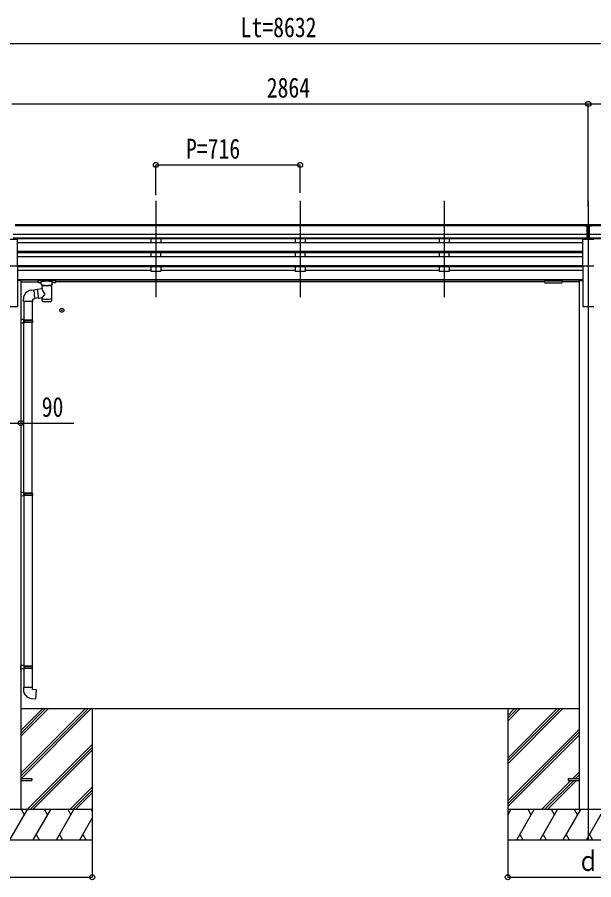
# Model space of a CAD drawing. Units: millimetres, scale not verified. Extents: x -12615 to 12615, y -8910 to 8910.
# Drawn here: x -2078 to 786, y -4700 to -414 of the extents above; entities that cross this region are included whole.
import ezdxf
from ezdxf.enums import TextEntityAlignment as Align

# ---------------------------------------------------------------- set-up
doc = ezdxf.new("R2010")
doc.units = ezdxf.units.MM
doc.header["$LTSCALE"] = 40
doc.header["$PDMODE"] = 32
doc.header["$PDSIZE"] = 20
for name, color, linetype in [('0-3_YKK_12', 2, 'Continuous'), ('0-4_YKK_13', 4, 'Continuous'), ('0-5_YKK_A1', 4, 'Continuous'), ('0-6_YKK_D', 6, 'Continuous')]:
    doc.layers.add(name, color=color, linetype=linetype)
doc.styles.add('ＭＳ ゴシック', font='')
doc.styles.get('ＭＳ ゴシック').set_extended_font_data('MS Gothic')

msp = doc.modelspace()

# ---------------------------------------------------------------- linework, layer by layer
at = {"layer": '0-3_YKK_12'}
for p, q in [((-1388.91, -1326.86), (-1388.91, -1804.38)), ((-672.91, -1326.86), (-672.91, -1804.38)), ((43.09, -1326.86), (43.09, -1804.38)), ((759.09, -1326.86), (759.09, -4501.27))]:
    msp.add_line(p, q, dxfattribs=at)
at = {"layer": '0-4_YKK_13'}
for p, q in [((742.59, -1451.28), (742.59, -1443.44)), ((742.59, -1451.28), (752.59, -1451.28)), ((759.09, -1452.1), (752.59, -1451.7)), ((752.59, -1453.28), (765.59, -1453.28)), ((765.59, -1451.76), (759.09, -1452.08)), ((765.59, -1514.91), (765.59, -1449.64)), ((752.59, -1494.8), (759.09, -1494.97)), ((759.09, -1494.97), (765.59, -1494.8)), ((-2132.41, -1516.9), (-2077.41, -1516.9)), ((-2077.41, -1648.7), (-2077.41, -1516.9)), ((731.59, -1648.7), (731.59, -1516.9)), ((731.59, -1516.9), (786.59, -1516.9)), ((752.59, -1513.85), (759.09, -1514.25)), ((759.09, -1514.25), (765.59, -1513.85)), ((-2132.41, -1648.7), (-2077.41, -1648.7)), ((731.59, -1648.7), (786.59, -1648.7)), ((-1974.91, -1721.55), (-1974.91, -1732.31)), ((-1889.91, -1720.89), (-1972.91, -1720.89)), ((-1889.91, -1723.07), (-1972.91, -1723.07)), ((-1958.41, -1732.98), (-1972.91, -1732.98)), ((-1958.41, -1739.79), (-1958.41, -1729.51)), ((-1954.31, -1761.86), (-1954.31, -1744.27)), ((-1908.51, -1744.29), (-1908.5, -1824.58)), ((-1904.41, -1739.79), (-1904.41, -1729.51)), ((-1889.91, -1732.98), (-1904.41, -1732.98)), ((-1887.91, -1721.55), (-1887.91, -1732.31)), ((-1887.91, -1721.75), (-1887.91, -1723.29)), ((542.09, -1721.55), (542.09, -1732.31)), ((542.09, -1721.55), (542.09, -1732.31)), ((542.09, -1721.75), (542.09, -1723.29)), ((542.09, -1721.75), (542.09, -1723.29)), ((544.09, -1720.89), (627.09, -1720.89)), ((544.09, -1723.07), (627.09, -1723.07)), ((544.09, -1732.98), (627.09, -1732.98)), ((629.09, -1721.55), (629.09, -1732.31)), ((-2008.27, -1769.79), (-1995.76, -1768.23)), ((-1979.24, -1767.64), (-1995.59, -1770.18)), ((-1979.54, -1765.77), (-1954.31, -1761.85)), ((-1979.54, -1765.77), (-1972.51, -1811.02)), ((-2047.68, -1825.8), (-2047.68, -1814.89)), ((-2001.68, -1825.8), (-2047.68, -1825.8)), ((-2045.71, -1825.8), (-2045.71, -1916.64)), ((-2003.71, -1825.8), (-2003.71, -1919.2)), ((-1972.81, -1809.15), (-1991.92, -1812.11)), ((-1954.31, -1808.2), (-1972.51, -1811.02)), ((-1954.33, -1824.58), (-1954.31, -1807.95)), ((-2043.71, -1916.7), (-2059.71, -1916.22)), ((-2059.71, -1916.22), (-2059.71, -1934.17)), ((-2043.71, -1918.7), (-2045.71, -1918.7)), ((-2002.71, -1919.2), (-2045.71, -1919.2)), ((-2001.71, -1921.2), (-2045.71, -1921.2)), ((-2043.71, -1918.7), (-2043.71, -1916.7)), ((-2041.24, -1921.2), (-2040.81, -1919.2)), ((-2001.71, -1921.2), (-2002.71, -1919.2)), ((-2001.71, -1921.2), (-2001.71, -1929.2)), ((-2043.71, -1933.7), (-2059.71, -1934.17)), ((-2001.71, -1929.2), (-2045.71, -1929.2)), ((-2002.71, -1931.2), (-2045.71, -1931.2)), ((-2045.71, -2775.89), (-2045.71, -1933.75)), ((-2043.71, -1933.7), (-2043.71, -1931.7)), ((-2003.71, -2778.45), (-2003.71, -1931.2)), ((-2001.71, -1929.2), (-2002.71, -1931.2)), ((-2043.71, -2775.95), (-2059.71, -2775.48)), ((-2059.71, -2775.48), (-2059.71, -2793.42)), ((-2043.71, -2777.95), (-2045.71, -2777.95)), ((-2002.71, -2778.45), (-2045.71, -2778.45)), ((-2001.71, -2780.45), (-2045.71, -2780.45)), ((-2043.71, -2777.95), (-2043.71, -2775.95)), ((-2041.24, -2780.45), (-2040.81, -2778.45)), ((-2001.71, -2780.45), (-2002.71, -2778.45)), ((-2001.71, -2780.45), (-2001.71, -2788.45)), ((-2043.71, -2792.95), (-2059.71, -2793.42)), ((-2001.71, -2788.45), (-2045.71, -2788.45)), ((-2002.71, -2790.45), (-2045.71, -2790.45)), ((-2045.71, -2793.01), (-2045.71, -3635.14)), ((-2043.71, -2792.95), (-2043.71, -2790.95)), ((-2003.71, -2790.45), (-2003.71, -3637.7)), ((-2001.71, -2788.45), (-2002.71, -2790.45)), ((-2043.71, -3635.2), (-2059.71, -3634.73)), ((-2059.71, -3652.67), (-2059.71, -3634.73)), ((-2002.71, -3637.7), (-2045.71, -3637.7)), ((-2001.71, -3639.7), (-2045.71, -3639.7)), ((-2043.71, -3635.2), (-2043.71, -3637.2)), ((-2001.71, -3639.7), (-2002.71, -3637.7)), ((-2001.71, -3647.7), (-2001.71, -3639.7)), ((-2043.71, -3652.2), (-2059.71, -3652.67)), ((-2001.71, -3647.7), (-2045.71, -3647.7)), ((-2002.71, -3649.7), (-2045.71, -3649.7)), ((-2043.71, -3650.2), (-2045.71, -3650.2)), ((-2045.71, -3652.26), (-2045.71, -3743.7)), ((-2043.71, -3650.2), (-2043.71, -3652.2)), ((-2041.24, -3647.7), (-2040.81, -3649.7)), ((-2003.71, -3649.7), (-2003.71, -3743.7)), ((-2001.71, -3647.7), (-2002.71, -3649.7)), ((-2001.71, -3743.7), (-2047.71, -3743.7)), ((-2047.71, -3743.7), (-2047.71, -3754.62)), ((-2001.71, -3753.7), (-2001.71, -3743.7)), ((-2059.71, -4196.77), (-2004.91, -4196.77)), ((-2004.91, -4196.77), (-2004.91, -4205.77)), ((659.09, -4196.77), (659.09, -4205.77)), ((659.09, -4196.77), (713.89, -4196.77)), ((-2059.71, -4205.77), (-2004.91, -4205.77)), ((659.09, -4205.77), (713.89, -4205.77))]:
    msp.add_line(p, q, dxfattribs=at)
for points in [[(742.59, -1443.44), (760.59, -1443.28), (775.59, -1443.42)], [(765.59, -1514.91), (759.09, -1515.31), (752.59, -1514.91), (752.59, -1449.57)], [(765.59, -1451.24), (775.59, -1451.15), (775.59, -1443.42)], [(765.59, -1495.91), (762.33, -1495.99), (759.09, -1496.07), (755.84, -1495.99), (752.59, -1495.91)], [(-1972.91, -1720.89), (-1973.27, -1720.89), (-1973.8, -1720.92), (-1974.25, -1720.97), (-1974.55, -1721.05), (-1974.72, -1721.15), (-1974.84, -1721.28), (-1974.91, -1721.46), (-1974.91, -1721.55)], [(-1972.91, -1732.98), (-1973.27, -1732.97), (-1973.8, -1732.95), (-1974.25, -1732.9), (-1974.55, -1732.82), (-1974.72, -1732.72), (-1974.84, -1732.58), (-1974.91, -1732.4), (-1974.91, -1732.31)], [(-1954.31, -1744.27), (-1954.55, -1744.18), (-1955.9, -1743.45), (-1957.01, -1742.6), (-1957.77, -1741.73), (-1958.23, -1740.83), (-1958.4, -1739.95)], [(-1904.45, -1739.73), (-1904.43, -1740.08), (-1904.68, -1741.04), (-1905.2, -1741.92), (-1906, -1742.76), (-1907.11, -1743.56), (-1908.51, -1744.29)], [(-1887.91, -1721.55), (-1887.95, -1721.36), (-1888.03, -1721.22), (-1888.13, -1721.13), (-1888.23, -1721.07), (-1888.35, -1721.02), (-1888.65, -1720.96), (-1889.14, -1720.91), (-1889.68, -1720.89), (-1889.91, -1720.89)], [(-1887.91, -1732.31), (-1887.95, -1732.51), (-1888.03, -1732.65), (-1888.13, -1732.74), (-1888.23, -1732.8), (-1888.35, -1732.85), (-1888.65, -1732.91), (-1889.14, -1732.95), (-1889.68, -1732.98), (-1889.91, -1732.98)], [(542.09, -1721.55), (542.12, -1721.36), (542.21, -1721.22), (542.31, -1721.13), (542.41, -1721.07), (542.53, -1721.02), (542.82, -1720.96), (543.31, -1720.91), (543.85, -1720.89), (544.09, -1720.89)], [(542.09, -1721.55), (542.12, -1721.36), (542.21, -1721.22), (542.31, -1721.13), (542.41, -1721.07), (542.53, -1721.02), (542.82, -1720.96), (543.31, -1720.91), (543.85, -1720.89), (544.09, -1720.89)], [(542.09, -1732.31), (542.12, -1732.51), (542.21, -1732.65), (542.31, -1732.74), (542.41, -1732.8), (542.53, -1732.85), (542.82, -1732.91), (543.31, -1732.95), (543.85, -1732.98), (544.09, -1732.98)], [(542.09, -1732.31), (542.12, -1732.51), (542.21, -1732.65), (542.31, -1732.74), (542.41, -1732.8), (542.53, -1732.85), (542.82, -1732.91), (543.31, -1732.95), (543.85, -1732.98), (544.09, -1732.98)], [(627.09, -1720.89), (627.44, -1720.89), (627.97, -1720.92), (628.42, -1720.97), (628.72, -1721.05), (628.89, -1721.15), (629.01, -1721.28), (629.08, -1721.46), (629.09, -1721.55)], [(627.09, -1732.98), (627.44, -1732.97), (627.97, -1732.95), (628.42, -1732.9), (628.72, -1732.82), (628.89, -1732.72), (629.01, -1732.58), (629.08, -1732.4), (629.09, -1732.31)], [(-1995.76, -1768.23), (-1991.75, -1814.06), (-2001.68, -1815.8), (-2001.68, -1825.8)], [(-2043.71, -1931.7), (-2045.71, -1931.7), (-2045.71, -1918.7)], [(-2041.24, -1921.2), (-2041.24, -1929.2), (-2040.81, -1931.2)], [(-2043.71, -2790.95), (-2045.71, -2790.95), (-2045.71, -2777.95)], [(-2041.24, -2780.45), (-2041.24, -2788.45), (-2040.81, -2790.45)], [(-2043.71, -3637.2), (-2045.71, -3637.2), (-2045.71, -3650.2)], [(-2041.24, -3647.7), (-2041.24, -3639.7), (-2040.81, -3637.7)], [(-2006.64, -3799.45), (-1985.8, -3801.27), (-1981.79, -3755.44), (-2001.71, -3753.7)]]:
    msp.add_lwpolyline(points, dxfattribs=at)
for centre, radius, start, end in [((-2001.77, -1815.24), 45.91, 98.14944, 179.55845), ((-2002.71, -3754.62), 45, 180, 265)]:
    msp.add_arc(centre, radius, start, end, dxfattribs=at)
for centre, major_axis, ratio, start_param, end_param in [((783.66, -1453.59), (24.57, -1.51), 0.121868, 3.1422238, 3.1491027), ((-1972.91, -1723.29), (-2, 0), 0.109601, 4.712389, 6.2831853), ((-1931.41, -1729.51), (-27, 0), 0.122176, 3.1415927, 6.2831853), ((-1942.41, -1739.79), (-16, 0), 0.361356, 0, 0.0194874), ((-1931.4, -1744.74), (-22.92, 0.42), 0.07247, 0.0008089, 1.5716053), ((-1931.4, -1746.36), (-22.92, 0.42), 0.07247, 0.0008089, 1.5716053), ((-1931.43, -1744.74), (22.91, 0.42), 0.072511, 4.711586, 6.2823824), ((-1931.43, -1746.36), (22.91, 0.42), 0.072511, 4.711586, 6.2823824), ((-1889.91, -1723.29), (-2, 0), 0.109601, 3.1415927, 4.712389), ((544.09, -1723.29), (2, 0), 0.109601, 1.5707963, 3.1415927), ((544.09, -1723.29), (2, 0), 0.109601, 1.5707963, 3.1415927), ((627.09, -1723.29), (2, 0), 0.109601, 0, 1.5707963), ((-1931.41, -1788.4), (22.81, -26.62), 0.234429, 3.1563334, 4.5976381), ((-1933.97, -1785.75), (-20.32, -22.25), 0.045535, 4.9756507, 6.2441899), ((-1931.41, -1824.58), (-22.92, 0), 0.101955, 6.2829723, 9.4248207), ((-1931.41, -1812.14), (-22.91, 0), 0.122865, 6.2831853, 9.424778)]:
    msp.add_ellipse(centre, major_axis=major_axis, ratio=ratio, start_param=start_param, end_param=end_param, dxfattribs=at)
at = {"layer": '0-5_YKK_A1'}
for p, q in [((752.59, -1444.85), (-2088.41, -1444.85)), ((752.59, -1450.07), (-2088.41, -1450.07)), ((3616.59, -1444.85), (775.59, -1444.85)), ((3616.59, -1450.07), (775.59, -1450.07)), ((752.59, -1493.6), (-2098.41, -1493.6)), ((3616.59, -1493.6), (765.59, -1493.6)), ((752.59, -1511.45), (-2098.41, -1511.45)), ((752.59, -1514.7), (-2098.41, -1514.7)), ((731.59, -1535.28), (-2077.41, -1535.28)), ((-1413.91, -1514.8), (-1413.91, -1535.18)), ((-1363.91, -1535.18), (-1413.91, -1535.18)), ((-1363.91, -1514.8), (-1363.91, -1535.18)), ((-697.91, -1514.8), (-697.91, -1535.18)), ((-647.91, -1535.18), (-697.91, -1535.18)), ((-647.91, -1514.8), (-647.91, -1535.18)), ((18.09, -1514.8), (18.09, -1535.18)), ((68.09, -1535.18), (18.09, -1535.18)), ((68.09, -1514.8), (68.09, -1535.18)), ((3616.59, -1511.45), (765.59, -1511.45)), ((3616.59, -1514.7), (765.59, -1514.7)), ((731.59, -1578.64), (-2077.41, -1578.64)), ((731.59, -1580.14), (-2077.41, -1580.14)), ((731.59, -1584.46), (-2077.41, -1584.46)), ((-1413.91, -1584.46), (-1413.91, -1605.29)), ((-1363.91, -1605.29), (-1363.91, -1584.46)), ((-697.91, -1584.46), (-697.91, -1605.29)), ((-647.91, -1605.29), (-647.91, -1584.46)), ((18.09, -1584.46), (18.09, -1605.29)), ((68.09, -1605.29), (68.09, -1584.46)), ((731.59, -1605.29), (-2077.41, -1605.29)), ((-1363.91, -1605.29), (-1413.91, -1605.29)), ((-647.91, -1605.29), (-697.91, -1605.29)), ((68.09, -1605.29), (18.09, -1605.29)), ((-2077.41, -1648.7), (-2077.41, -1851.27)), ((731.59, -1648.75), (-2077.41, -1648.75)), ((731.59, -1650.24), (-2077.41, -1650.24)), ((731.59, -1654.56), (-2077.41, -1654.56)), ((-1413.91, -1654.56), (-1413.91, -1677.61)), ((-1363.91, -1654.56), (-1363.91, -1677.61)), ((-697.91, -1654.56), (-697.91, -1677.61)), ((-647.91, -1654.56), (-647.91, -1677.61)), ((18.09, -1654.56), (18.09, -1677.61)), ((68.09, -1654.56), (68.09, -1677.61)), ((731.59, -1648.7), (731.59, -1851.27)), ((-1413.91, -1672.66), (-2077.41, -1672.66)), ((-1363.91, -1677.61), (-1413.91, -1677.61)), ((-697.91, -1672.66), (-1363.91, -1672.66)), ((-647.91, -1677.61), (-697.91, -1677.61)), ((18.09, -1672.66), (-647.91, -1672.66)), ((68.09, -1677.61), (18.09, -1677.61)), ((731.59, -1672.66), (68.09, -1672.66)), ((731.59, -1719.68), (-2077.41, -1719.68)), ((731.59, -1721.07), (-2077.41, -1721.07)), ((-2059.71, -1722.27), (-2077.41, -1722.27)), ((-2059.71, -1722.27), (-2059.71, -4351.27)), ((-2059.71, -1728.76), (-1974.91, -1728.76)), ((542.09, -1728.76), (-1887.91, -1728.76)), ((713.89, -1728.76), (629.09, -1728.76)), ((713.89, -1722.27), (713.89, -4351.27)), ((713.89, -1722.27), (731.59, -1722.27)), ((-2132.41, -1851.27), (-2077.41, -1851.27)), ((731.59, -1851.27), (786.59, -1851.27)), ((-2059.91, -4170.74), (-1740.44, -3851.27)), ((-2059.91, -4184.89), (-1726.29, -3851.27)), ((-2059.91, -3986.9), (-1924.28, -3851.27)), ((-2059.91, -3972.76), (-1938.43, -3851.27)), ((-2059.91, -3958.61), (-1952.57, -3851.27)), ((713.89, -3851.27), (-2059.71, -3851.27)), ((-2057.65, -4196.77), (-1712.15, -3851.27)), ((-1705.11, -3851.27), (-1705.11, -4501.27)), ((358.89, -3851.27), (358.89, -4501.27)), ((358.89, -4095.44), (603.06, -3851.27)), ((358.89, -4109.59), (617.21, -3851.27)), ((358.89, -4123.73), (631.35, -3851.27)), ((358.89, -3911.6), (419.22, -3851.27)), ((358.89, -3897.46), (405.07, -3851.27)), ((358.89, -3883.31), (390.93, -3851.27)), ((358.89, -4307.58), (713.69, -3952.78)), ((358.89, -4321.72), (713.69, -3966.92)), ((358.89, -4335.86), (713.69, -3981.06)), ((-2028.31, -4351.27), (-1705.11, -4028.08)), ((-2014.16, -4351.27), (-1705.11, -4042.22)), ((-2000.02, -4351.27), (-1705.11, -4056.36)), ((681.83, -4196.77), (713.69, -4164.91)), ((695.97, -4196.77), (713.69, -4179.05)), ((710.11, -4196.77), (713.69, -4193.19)), ((710.11, -4196.77), (713.69, -4193.19)), ((-1816.17, -4351.27), (-1705.11, -4240.21)), ((527.33, -4351.27), (672.83, -4205.77)), ((541.47, -4351.27), (686.97, -4205.77)), ((555.61, -4351.27), (701.11, -4205.77)), ((-1802.03, -4351.27), (-1705.11, -4254.35)), ((-1787.89, -4351.27), (-1705.11, -4268.49)), ((-1705.11, -4351.27), (-2505.11, -4351.27)), ((-2113.96, -4501.27), (-2027.36, -4351.27)), ((-2042.36, -4377.25), (-2057.36, -4351.27)), ((-1998.49, -4501.27), (-1911.88, -4351.27)), ((-1926.89, -4377.25), (-1941.89, -4351.27)), ((-1883.02, -4501.27), (-1796.41, -4351.27)), ((-1826.42, -4351.27), (-1811.41, -4377.25)), ((-1710.95, -4351.27), (-1705.11, -4361.37)), ((1158.89, -4351.27), (358.89, -4351.27)), ((358.89, -4378.77), (374.76, -4351.27)), ((403.63, -4501.27), (490.23, -4351.27)), ((475.23, -4377.25), (460.23, -4351.27)), ((519.1, -4501.27), (605.7, -4351.27)), ((590.7, -4377.25), (575.7, -4351.27)), ((634.57, -4501.27), (721.17, -4351.27)), ((706.17, -4377.25), (691.17, -4351.27)), ((750.04, -4501.27), (836.64, -4351.27)), ((-1767.55, -4501.27), (-1705.11, -4393.13)), ((-1983.49, -4475.29), (-1968.49, -4501.27)), ((-1868.02, -4475.29), (-1853.02, -4501.27)), ((-1752.55, -4475.29), (-1737.55, -4501.27)), ((418.63, -4475.29), (433.63, -4501.27)), ((534.1, -4475.29), (549.1, -4501.27)), ((649.57, -4475.29), (664.57, -4501.27)), ((765.04, -4475.29), (780.04, -4501.27)), ((-2505.11, -4501.27), (-1705.11, -4501.27)), ((358.89, -4501.27), (1158.89, -4501.27))]:
    msp.add_line(p, q, dxfattribs=at)
msp.add_point((-1856.53, -1869.99), dxfattribs=at)
at = {"layer": '0-6_YKK_D'}
for p, q in [((-4838.91, -544.85), (3493.09, -544.85)), ((-2104.91, -844.85), (759.09, -844.85)), ((759.09, -1354.43), (759.09, -843.85)), ((759.09, -1354.43), (759.09, -843.85)), ((759.09, -844.85), (3623.09, -844.85)), ((-1388.91, -1297.98), (-1388.91, -1146.87)), ((-1388.91, -1147.87), (-672.91, -1147.87)), ((-672.91, -1286.84), (-672.91, -1146.87)), ((-1705.11, -4502.27), (-1705.11, -4687.98)), ((358.89, -4501.27), (358.89, -4687.98)), ((-2505.11, -4686.98), (-1705.11, -4686.98)), ((358.89, -4686.98), (1158.89, -4686.98))]:
    msp.add_line(p, q, dxfattribs=at)
msp.add_lwpolyline([(-2150.11, -2430.82), (-2059.71, -2430.82), (-1796.71, -2430.82)], dxfattribs=at)
for centre in [(759.09, -844.85), (759.09, -844.85), (-1388.91, -1147.87), (-672.91, -1147.87), (-2059.71, -2430.82), (-1705.11, -4686.98), (358.89, -4686.98)]:
    msp.add_circle(centre, 12.75, dxfattribs=at)

# ---------------------------------------------------------------- texts
at = {"layer": '0-6_YKK_D', "style": 'ＭＳ ゴシック', "width": 0.8}
for s, p in [('Lt=8632', (-968.11, -542.85)), ('2864', (-838.51, -842.85)), ('P=716', (-1239.71, -1146.57)), ('90', (-1956.41, -2429.52)), ('ｄ', (704.89, -4685.65))]:
    msp.add_text(s, height=98.97, dxfattribs=at).set_placement(p, align=Align.BOTTOM_LEFT)

doc.saveas('drawing.dxf')
